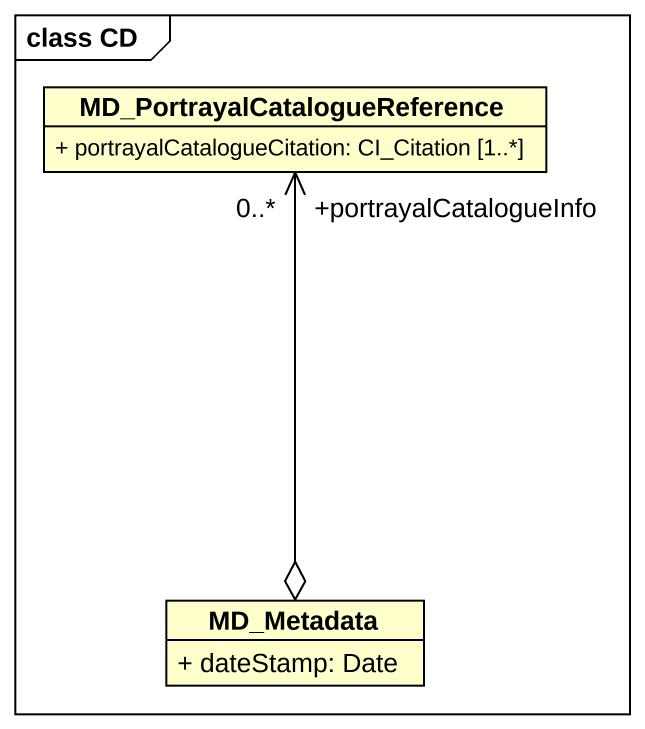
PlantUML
@startuml
mainframe class CD
hide circle
hide empty members
skinparam classAttributeIconSize 0
class "MD_PortrayalCatalogueReference" as MD_PortrayalCatalogueReferen {
  + portrayalCatalogueCitation: CI_Citation [1..*]
}
class MD_Metadata {
  + dateStamp: Date
}
MD_Metadata o-up-> "+portrayalCatalogueInfo\n0..*" MD_PortrayalCatalogueReferen
@enduml
